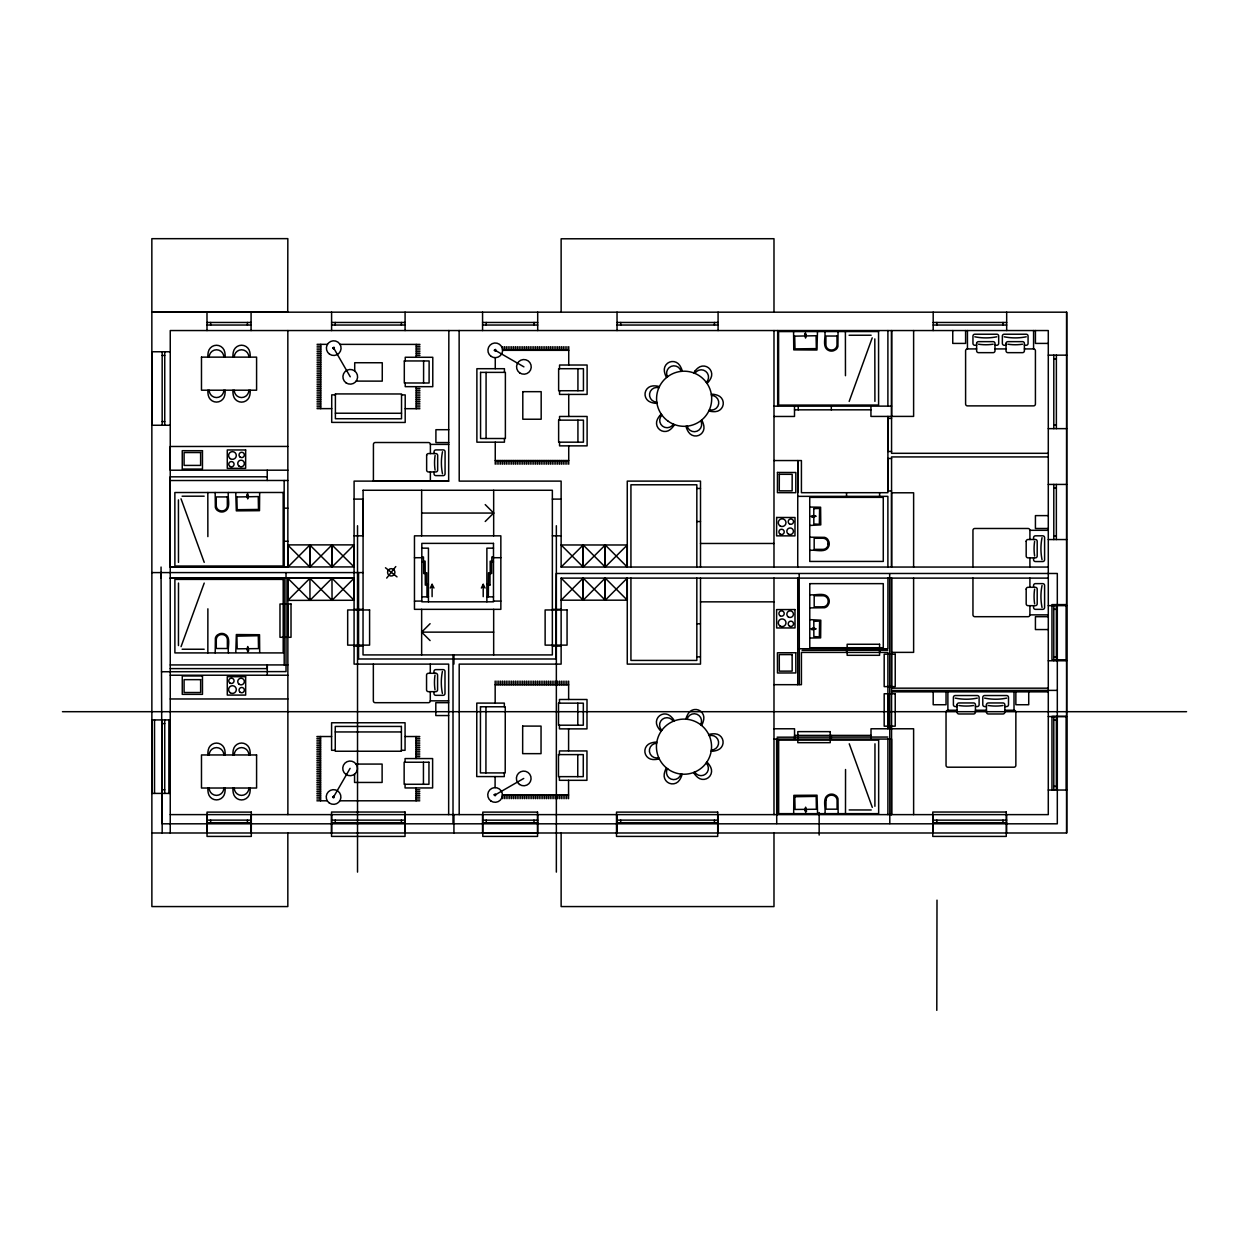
<?xml version="1.0" encoding="UTF-8"?>
<svg xmlns="http://www.w3.org/2000/svg" width="1249" height="1249" viewBox="0 0 1249 1249"><rect width="100%" height="100%" fill="white"/><g stroke="black" fill="none" stroke-linecap="round" stroke-linejoin="round"><path stroke-width="1.5" d="M151.878 832.989L1066.646 832.989L1066.662 312.188L151.878 312.172L287.723 312.125L287.832 238.637L151.847 238.684L151.878 906.571L287.832 906.571L287.832 832.989M161.059 578.115L161.059 567.046M162.167 832.989L162.167 719.924M162.167 425.253L162.167 351.765M164.727 793.412L164.727 719.924M164.743 425.253L164.743 351.765M170.239 832.989L170.254 330.548L1048.286 330.548L1048.286 814.629L170.239 814.613M178.451 645.546L178.498 583.064M206.991 832.989L206.991 814.613M206.991 330.548L206.991 312.172M207.849 652.915L207.88 608.809M210.659 822.701L210.659 820.125M210.659 325.037L210.659 322.461M215.203 652.915L215.374 638.145A5.745 5.745 0 0 1 217.545 634.867L219.574 633.805A7.213 7.213 0 0 1 224.086 633.805C231.814 636.631 227.271 647.138 228.442 652.93M235.796 652.384L236.342 634.554L259.527 634.726L259.683 652.4M247.411 822.701L247.411 820.125M247.411 325.037L247.411 322.461M251.08 832.989L251.08 814.613M251.08 330.548L251.08 312.172M286.021 572.588L286.021 671.603L161.496 671.743M267.255 476.806L170.223 476.837L170.254 567.046L287.863 566.999L287.848 544.892L354.076 544.876L354.091 664.109L448.656 664.109L448.656 814.613M287.863 566.999L287.832 330.548M317.027 408.626L320.696 408.642L320.759 344.349M331.578 832.989L331.578 814.613M331.594 330.548L331.594 312.172M335.263 822.701L335.263 820.125M335.263 325.037L335.263 322.461M170.254 567.046L354.091 566.921L354.091 481.115L448.656 481.115L448.844 330.517M354.716 370.969L354.716 362.725L382.272 362.756L382.256 381.132L356.215 381.101M401.397 822.701L401.397 820.125M401.397 325.037L401.397 322.461M405.066 832.989L405.066 814.613M405.222 382.975L405.222 386.659L432.779 386.675L432.794 357.292L405.238 357.261L405.238 360.945M405.082 330.548L405.082 312.172M414.465 601.081L414.465 609.34L500.849 609.34L500.849 535.837L414.465 535.837L414.465 601.081L421.819 601.081M419.898 408.72L416.229 408.72L416.245 386.659M416.276 357.276L416.276 344.412M421.647 654.913L421.647 609.34M423.583 382.99L423.614 360.961M430.359 481.13L430.374 471.95M430.39 453.574L430.39 444.394A1.842 1.842 0 0 0 428.548 442.552L375.278 442.505A1.842 1.842 0 0 0 373.435 444.347L373.404 481.084L448.734 481.146M434.043 471.95L434.043 473.793A1.842 1.842 0 0 0 435.87 475.619L443.223 475.635A1.842 1.842 0 0 0 445.066 473.793L445.081 451.748A1.842 1.842 0 0 0 443.239 449.905L435.901 449.905A1.842 1.842 0 0 0 434.059 451.748L434.059 453.574M453.012 823.544L453.012 654.663M453.933 664.109L453.933 654.913M459.195 814.613L459.195 664.109L561.129 664.109L561.129 578.115L1048.286 578.115M482.551 814.645L482.551 833.021L537.663 833.021L537.663 814.645M482.567 330.548L482.567 312.172M485.923 772.912L485.97 706.778M486.08 438.508L486.08 372.374M486.22 822.732L486.22 820.156M486.251 325.037L486.251 322.461M493.667 654.913L493.667 609.34M495.088 787.604L495.104 776.581M495.166 703.109L495.166 681.064M495.244 464.222L495.26 442.177M495.26 368.705L495.26 357.682M496.993 684.733L496.993 681.064M497.086 464.222L497.086 460.553M498.835 684.733L498.835 681.064M498.913 464.222L498.913 460.553M500.662 684.733L500.677 681.064M500.755 464.222L500.755 460.553M502.504 684.733L502.504 681.064M502.426 798.642L502.441 794.973L568.56 795.02M502.598 464.222L502.598 460.553M502.613 346.66L502.613 350.329L568.732 350.329M504.268 798.642L504.268 794.973M504.284 772.928L504.284 776.597L476.728 776.566L476.79 703.093L504.331 703.109L504.331 706.793M504.346 684.749L504.346 681.064M504.424 464.222L504.424 460.553M504.44 438.508L504.44 442.177L476.884 442.177L476.884 368.705L504.44 368.705L504.44 372.374M504.455 350.329L504.455 346.66M506.11 798.642L506.11 794.973M506.173 684.749L506.188 681.064M506.267 464.222L506.267 460.553M506.282 350.329L506.282 346.66M507.937 798.642L507.953 794.973M508.015 684.749L508.015 681.064M508.109 464.222L508.109 460.553M508.124 350.329L508.124 346.66M509.779 798.642L509.779 794.973M509.857 684.749L509.857 681.064M509.935 464.222L509.935 460.553M509.967 350.329L509.967 346.66M511.622 798.642L511.622 794.973M511.684 684.749L511.7 681.08M511.778 464.222L511.778 460.553M511.793 350.329L511.793 346.66M513.448 798.642L513.464 794.973M513.526 684.749L513.526 681.08M513.62 464.222L513.62 460.553M513.636 350.329L513.636 346.66M515.291 798.657L515.291 794.973M515.369 684.749L515.369 681.08M515.447 464.222L515.447 460.553M515.478 350.329L515.478 346.66M517.133 798.657L517.133 794.973M517.195 684.749L517.211 681.08M517.289 464.222L517.289 460.553M517.305 350.329L517.305 346.66M518.959 798.657L518.975 794.973M519.038 684.749L519.038 681.08M519.131 464.222L519.131 460.553M519.147 350.329L519.147 346.66M520.802 798.657L520.802 794.973M520.88 684.749L520.88 681.08M520.958 464.222L520.958 460.553M520.989 350.329L520.989 346.66M522.644 798.657L522.644 794.989M522.707 684.749L522.722 681.08M522.8 464.222L522.8 460.553M522.816 350.329L522.816 346.66M524.471 798.657L524.486 794.989M524.549 684.764L524.549 681.08M524.642 464.222L524.642 460.553M524.658 350.329L524.658 346.66M526.313 798.657L526.313 794.989M526.391 684.764L526.391 681.08M526.485 464.222L526.485 460.553M526.5 350.329L526.5 346.66M528.155 798.657L528.155 794.989M528.218 684.764L528.233 681.08M528.311 464.222L528.311 460.553M528.327 350.329L528.327 346.66M529.998 798.657L529.998 794.989M530.06 684.764L530.06 681.095M530.154 464.222L530.154 460.553M530.169 350.329L530.169 346.66M531.902 684.764L531.902 681.095M531.824 798.657L531.824 794.989M531.996 464.222L531.996 460.553M532.012 350.329L532.012 346.66M533.994 822.732L533.994 820.156M533.666 798.657L533.666 794.989M533.729 684.764L533.745 681.095M533.823 464.222L533.823 460.553M533.838 350.329L533.838 346.66M534.01 325.037L534.01 322.461M535.509 798.673L535.509 794.989M535.571 684.764L535.571 681.095M535.665 464.222L535.665 460.553M535.68 350.329L535.68 346.66M537.335 798.673L537.335 794.989M537.413 684.764L537.413 681.095M537.507 464.222L537.507 460.553M537.523 350.329L537.523 346.66M537.694 330.548L537.694 312.172M539.178 798.673L539.178 794.989M539.256 684.764L539.256 681.095M539.334 464.222L539.334 460.553M539.349 350.329L539.349 346.66M541.02 798.673L541.02 794.989M541.082 684.764L541.082 681.095M541.176 464.222L541.176 460.553M541.192 350.329L541.192 346.66M542.847 798.673L542.847 795.004M542.925 684.78L542.925 681.095M543.018 464.222L543.018 460.553M543.034 350.329L543.034 346.66M544.689 798.673L544.689 795.004M544.767 684.78L544.767 681.095M544.845 464.222L544.845 460.553M544.861 350.329L544.861 346.66M546.531 798.673L546.531 795.004M546.594 684.78L546.594 681.095M546.687 464.222L546.687 460.553M546.703 350.329L546.703 346.66M548.358 798.673L548.358 795.004M548.436 684.78L548.436 681.095M548.53 464.222L548.53 460.553M548.545 350.329L548.545 346.66M550.2 798.673L550.2 795.004M550.278 684.78L550.278 681.111M550.356 464.222L550.356 460.553M550.372 350.329L550.372 346.66M552.042 798.673L552.042 795.004M552.105 684.78L552.105 681.111M552.199 464.222L552.199 460.553M552.214 350.329L552.214 346.66M553.869 798.673L553.869 795.004M553.947 684.78L553.947 681.111M554.041 464.222L554.041 460.553M554.056 350.329L554.056 346.66M555.711 798.689L555.711 795.004M555.789 684.78L555.789 681.111M555.867 464.222L555.867 460.553M555.899 350.329L555.899 346.66M557.554 798.689L557.554 795.004M557.616 684.78L557.616 681.111M557.71 464.222L557.71 460.553M557.725 350.329L557.725 346.66M559.38 798.689L559.38 795.004M559.396 776.644L559.396 780.313L586.936 780.328L586.968 750.946L559.411 750.93L559.411 754.599M559.443 725.201L559.427 728.87L586.983 728.885L587.014 699.502L559.458 699.487L559.458 703.156M559.458 684.78L559.458 681.111M559.552 464.222L559.552 460.553M559.552 442.177L559.552 445.862L587.108 445.862L587.108 416.463L559.552 416.463L559.552 420.148M559.552 390.734L559.552 394.419L587.108 394.419L587.108 365.02L559.552 365.02L559.552 368.705M559.568 350.329L559.568 346.66M561.129 832.989L561.129 906.571L773.99 906.587L773.99 832.989M561.223 798.689L561.223 795.004M561.301 684.78L561.301 681.111M1048.286 567.062L561.129 567.046L561.129 481.115L459.21 481.115L459.132 330.517M561.129 312.172L561.129 238.793L773.99 238.715L773.99 312.172M561.379 464.222L561.379 460.553M561.41 350.329L561.41 346.66M563.127 684.795L563.127 681.111M563.065 798.689L563.065 795.02M563.221 464.222L563.221 460.553M563.237 350.329L563.237 346.66M564.891 798.689L564.907 795.02M564.97 684.795L564.97 681.111M565.063 464.222L565.063 460.553M565.079 350.329L565.079 346.66M566.734 798.689L566.734 795.02M566.812 684.795L566.812 681.111M566.89 464.222L566.89 460.553M566.921 350.329L566.921 346.66M568.576 798.689L568.56 780.313M568.592 750.93L568.607 728.885M568.638 699.487L568.654 681.111M568.732 464.222L568.732 445.862M568.732 416.463L568.732 394.419M568.732 365.02L568.748 346.66M577.756 776.659L577.772 754.615M577.803 725.216L577.819 703.171M577.928 442.177L577.928 420.148M577.928 390.734L577.928 368.705M617.037 832.989L617.037 814.613M617.037 330.548L617.037 312.172M620.706 822.701L620.706 820.125M620.722 325.037L620.722 322.461M627.263 578.115L627.295 600.176L561.129 600.191L583.174 578.115L605.25 600.176L627.263 578.115L627.263 664.109L700.502 664.109L700.502 578.115M561.129 567.046L583.205 544.986L583.174 567.046L583.174 544.97L605.219 567.046L605.25 544.986L583.174 567.046L561.129 544.97L627.295 544.986L605.219 567.046L605.219 544.97L627.263 567.046L627.263 481.115L700.502 481.115L700.502 567.046M630.932 578.115L630.932 660.424L696.833 660.424L696.833 578.115M630.932 567.046L630.932 484.784L696.833 484.784L696.833 567.046M714.412 822.701L714.412 820.125M714.412 325.037L714.412 322.461M718.081 832.989L718.081 814.613M718.081 330.548L718.081 312.172M773.99 814.613L773.99 578.115M773.99 567.046L773.99 330.548M777.659 814.613L777.659 739.065M777.674 406.175L777.674 330.548M793.677 813.005L793.849 795.348L817.033 795.207L817.564 813.037M794.551 739.065L794.551 728.776L773.99 728.776M887.898 728.776L887.898 652.415L801.421 652.415L801.421 684.686L797.736 684.686L797.736 578.115M797.736 567.046L797.752 460.553L797.752 492.699M798.236 739.065L798.236 735.396M824.918 813.599C826.089 807.806 821.561 797.284 829.289 794.489A7.213 7.213 0 0 1 833.817 794.489L835.831 795.551A5.745 5.745 0 0 1 838.001 798.829L838.141 813.614M831.303 739.065L831.303 735.396M845.495 813.614L845.542 769.509M846.541 652.415L846.541 648.746M871.006 739.065L871.006 728.776L913.612 728.776L913.628 814.629M874.909 806.292L874.971 743.811M879.608 652.415L879.608 648.746M887.898 814.613L887.898 739.065M887.898 416.417L887.898 492.699L801.421 492.699L801.421 460.553L773.99 460.553M887.898 406.128L887.898 330.548M870.943 406.144L870.943 416.432L891.567 416.417L891.583 330.548L891.567 453.309L1048.286 453.309M891.567 814.613L891.567 739.065L773.99 739.065M891.583 814.629L891.567 578.115L887.945 578.115L887.898 648.746L797.736 648.746M913.612 567.062L913.628 492.793L891.583 492.793L891.567 567.062L891.567 456.931L1048.286 456.931M913.628 330.548L913.612 416.401L891.567 416.401M933.175 832.989L933.175 814.629M933.19 691.868L933.19 704.733L946.039 704.733L946.039 691.868M933.19 330.548L933.19 312.172M936.859 822.701L936.859 820.14M936.859 325.037L936.859 322.461M1004.836 710.244L1014.016 710.244A1.842 1.842 0 0 1 1015.859 712.071L1015.859 765.356A1.842 1.842 0 0 1 1014.016 767.198L947.882 767.198A1.842 1.842 0 0 1 946.039 765.356L946.039 712.071A1.842 1.842 0 0 1 947.882 710.244L947.882 691.868M952.753 330.548L952.753 343.413L965.602 343.413L965.602 330.548M1024.399 348.924L1033.579 348.924A1.842 1.842 0 0 1 1035.421 350.766L1035.421 404.036A1.842 1.842 0 0 1 1033.579 405.878L967.444 405.878A1.842 1.842 0 0 1 965.602 404.036L965.602 350.766A1.842 1.842 0 0 1 967.444 348.924L967.444 330.548M972.955 578.115L972.955 614.867A1.842 1.842 0 0 0 974.798 616.694L1028.068 616.694A1.842 1.842 0 0 0 1029.91 614.867L1048.286 614.867M972.955 567.062L972.955 530.31A1.842 1.842 0 0 1 974.798 528.483L1028.068 528.483A1.842 1.842 0 0 1 1029.91 530.31L1029.91 539.506M1002.994 822.701L1002.994 820.14M1002.994 325.037L1002.994 322.461M1006.663 832.989L1006.663 814.629M1006.678 330.548L1006.678 312.188M1014.016 710.244L1014.016 691.868M1015.859 691.868L1015.859 704.733L1028.723 704.733L1028.723 691.868M1029.91 614.867L1029.91 605.671M1029.91 587.295L1029.91 578.115M1029.91 567.062L1029.91 557.866M1033.579 605.671L1033.579 607.514A1.842 1.842 0 0 0 1035.421 609.356L1042.774 609.356A1.842 1.842 0 0 0 1044.601 607.514L1044.601 585.469A1.842 1.842 0 0 0 1042.774 583.626L1035.421 583.626A1.842 1.842 0 0 0 1033.579 585.469L1033.579 587.295M1033.579 557.866L1033.579 559.708A1.842 1.842 0 0 0 1035.421 561.55L1042.774 561.55A1.842 1.842 0 0 0 1044.601 559.708L1044.601 537.663A1.842 1.842 0 0 0 1042.774 535.821L1035.421 535.821A1.842 1.842 0 0 0 1033.579 537.663L1033.579 539.506M1033.579 348.924L1033.579 330.548M1035.421 330.548L1035.421 343.413L1048.286 343.413M1053.797 790.039L1053.797 716.551M1053.797 660.768L1053.797 605.64M1053.797 539.552L1053.797 484.425M1053.797 428.641L1053.797 355.153M1056.357 790.039L1056.357 716.551M1056.357 660.768L1056.357 605.64M1056.357 539.552L1056.357 484.425M1056.373 428.641L1056.373 355.153M627.263 567.046L627.295 544.986M936.797 1010.363L937 900.139M225.117 754.896L225.163 754.084A21.92 21.92 0 0 0 224.726 749.775A8.384 8.384 0 0 0 208.302 749.775A21.92 21.92 0 0 0 207.865 754.084L207.912 754.958M250.175 754.896L250.206 754.084A21.92 21.92 0 0 0 249.784 749.775A8.384 8.384 0 0 0 233.344 749.775A21.92 21.92 0 0 0 232.923 754.084L232.954 754.958M207.912 788.025L207.865 788.744A21.92 21.92 0 0 0 208.302 793.209A8.384 8.384 0 0 0 224.726 793.209A21.92 21.92 0 0 0 225.163 788.884L225.132 788.135M232.954 788.025L232.923 788.79A21.92 21.92 0 0 0 233.344 793.209A8.384 8.384 0 0 0 249.784 793.209A21.92 21.92 0 0 0 250.206 788.884L250.175 788.135M225.117 357.089L225.163 356.262A21.92 21.92 0 0 0 224.726 351.953A8.384 8.384 0 0 0 208.302 351.953A21.92 21.92 0 0 0 207.865 356.277L207.912 357.136M250.175 357.089L250.206 356.262A21.92 21.92 0 0 0 249.784 351.953A8.384 8.384 0 0 0 233.344 351.953A21.92 21.92 0 0 0 232.923 356.277L232.954 357.136M207.912 390.203L207.865 391.031A21.92 21.92 0 0 0 208.302 395.387A8.384 8.384 0 0 0 224.726 395.402A21.92 21.92 0 0 0 225.163 391.078L225.117 390.203M232.954 390.203L232.923 391.031A21.92 21.92 0 0 0 233.344 395.402A8.384 8.384 0 0 0 249.784 395.402A21.92 21.92 0 0 0 250.206 391.078L250.159 390.203M248.348 496.571L247.708 498.882L246.787 494.682L247.708 493.761L248.473 496.228L247.052 496.571M806.183 335.747L805.543 338.057L804.606 333.858L805.527 332.937L806.308 335.388L804.887 335.747M247.083 648.84L247.739 646.529L248.66 650.729L247.739 651.65L246.959 649.199L248.379 648.84M804.965 809.477L805.621 807.166L806.542 811.366L805.621 812.287L804.84 809.82L806.276 809.477M849.179 401.413L872.224 337.823M181.058 646.639L204.212 583.08M430.281 588.029L432.107 584.345L433.949 588.029M481.365 588.029L483.207 584.345L485.034 588.029M333.561 797.003L350.095 768.369M386.69 578.084L395.792 566.562M287.848 567.14L309.861 545.032L332.015 567.015L354.029 544.907M287.879 600.394L309.924 578.303L332.047 600.316L354.06 578.24L170.254 578.115L354.06 578.24L354.091 600.269L287.879 600.394L287.863 578.318L309.971 600.347L332.015 578.271L354.091 600.269M485.221 521.489L493.667 513.058L485.221 504.596M430.093 640.581L421.647 632.135L430.093 623.688M813.848 516.899L813.489 515.478L811.038 516.243L811.959 517.164L816.159 516.243L813.88 515.618M813.864 629.496L813.521 628.075L811.054 628.856L811.975 629.761L816.175 628.856L813.864 628.2M495.088 794.957L523.737 778.455M849.086 335.263L871.146 335.232M320.696 408.642L331.719 408.626M802.108 650.354L887.789 650.214M777.081 737.191L887.789 737.051M206.991 322.461L251.08 322.461M331.594 322.461L405.082 322.461M482.567 322.461L537.694 322.461M617.037 322.461L718.081 322.461M933.19 322.461L1006.678 322.461M206.991 325.037L251.08 325.037M331.594 325.037L405.082 325.037M482.567 325.037L537.694 325.037M617.037 325.037L718.081 325.037M933.19 325.037L1006.678 325.037M976.624 345.255L974.798 345.255A1.842 1.842 0 0 1 972.955 343.413L972.955 336.059A1.842 1.842 0 0 1 974.798 334.232L996.843 334.232A1.842 1.842 0 0 1 998.685 336.059L998.685 343.413A1.842 1.842 0 0 1 996.843 345.255L995 345.255M1006.023 345.255L1004.196 345.255A1.842 1.842 0 0 1 1002.354 343.413L1002.354 336.059A1.842 1.842 0 0 1 1004.196 334.232L1026.241 334.232A1.842 1.842 0 0 1 1028.068 336.059L1028.068 343.413A1.842 1.842 0 0 1 1026.241 345.255L1024.399 345.255M967.444 348.924L976.624 348.924M995 348.924L1006.023 348.924M170.254 351.765L151.878 351.765L151.878 425.253L170.254 425.253M1048.286 355.153L1066.662 355.153M162.167 355.45L164.743 355.45M1053.797 358.838L1056.373 358.838M773.99 406.175L891.521 406.128M794.505 409.844L870.943 409.813M773.99 416.463L794.505 416.463L794.505 406.159M891.567 418.399L887.898 418.399L887.898 451.467L891.567 451.467M162.167 421.584L164.743 421.584M1053.797 424.972L1056.373 424.972M1048.286 428.641L1066.646 428.641M287.816 446.439L170.254 446.486L170.254 470.217L287.832 470.186M891.567 458.492L887.883 458.492L887.898 490.982L891.567 490.982M495.26 460.553L568.732 460.553M170.223 480.522L287.832 480.475M1048.286 484.425L1066.646 484.425M1053.797 488.109L1056.357 488.109M696.833 488.468L700.502 488.468M182.104 496.212L204.149 496.196M797.752 496.353L887.883 496.353L887.898 567.046M354.091 499.1L363.1 499.1L363.1 535.837L354.091 535.837M552.355 499.1L561.129 499.1M810.304 507.063L820.609 507.219L820.78 524.877L810.304 525.439M284.163 508.171L287.848 508.171M421.647 513.058L493.667 513.058M1048.286 515.618L1035.421 515.618L1035.421 528.483L1048.286 528.483M696.833 521.536L700.502 521.536M1029.91 530.31L1048.286 530.31M552.355 535.837L561.129 535.837M1053.797 535.868L1056.357 535.868M809.758 537.195L824.543 537.351A5.745 5.745 0 0 1 827.822 539.506L828.868 541.535A7.213 7.213 0 0 1 828.883 546.063C826.073 553.791 815.55 549.248 809.758 550.434M1048.286 539.552L1066.646 539.552M284.179 541.254L287.848 541.239M700.502 543.471L773.99 543.471M421.819 548.155L428.438 548.155L428.438 601.815M493.496 548.155L486.876 548.155L486.876 601.815M421.819 556.976L423.473 556.976L423.473 561.925L421.819 561.925M493.496 556.976L491.841 556.976L491.841 561.925L493.496 561.925M414.465 557.71L421.819 557.71M493.496 557.71L500.849 557.71M151.878 572.588L363.069 572.588M425.316 572.776L426.783 572.776L426.783 585.094L425.316 585.094L425.128 561.191L423.661 561.191L423.661 573.51L425.128 573.51M428.438 584.345L426.971 584.345L426.971 596.663L428.438 596.663M486.876 584.345L488.343 584.345M488.531 584.829L489.998 584.829M488.531 585.094L489.998 585.094L489.998 572.776L488.531 572.776L488.343 596.663L486.876 596.663M809.774 594.665C815.55 595.851 826.073 591.308 828.883 599.02A7.213 7.213 0 0 1 828.883 603.548L827.837 605.578A5.745 5.745 0 0 1 824.543 607.748L809.774 607.904M421.819 596.85L428.438 596.85M486.876 596.85L493.496 596.85M493.496 601.081L500.849 601.081M700.502 601.846L773.99 601.846M1048.286 605.64L1066.646 605.64M823.216 606.827L814.192 606.827L814.192 595.742L823.216 595.742A5.215 5.215 0 0 1 828.149 600.722L828.165 601.846A5.215 5.215 0 0 1 823.216 606.842M354.091 609.34L362.991 609.34M552.355 609.34L561.129 609.34M1053.797 609.325L1056.357 609.325M1048.286 616.694L1035.421 616.694L1035.421 629.558L1048.286 629.558M810.32 619.66L820.796 620.207L820.64 637.88L810.32 638.036M696.708 623.782L700.392 623.782M421.647 632.135L493.667 632.135M354.091 646.092L362.991 646.092M552.355 646.092L561.129 646.092M182.135 649.23L204.18 649.246M887.898 654.211L891.567 654.211L891.567 686.7L887.898 686.716M696.708 656.849L700.392 656.849M1053.797 657.083L1056.357 657.083M1048.286 660.768L1066.646 660.768M170.254 664.936L287.863 664.921M170.254 668.605L267.286 668.605L267.286 664.921L267.286 675.225M170.254 675.225L287.863 675.225M773.99 684.671L797.736 684.686M891.567 688.168L1048.286 688.183M892.645 690.525L1056.638 690.385M891.567 691.852L1048.286 691.852M170.254 698.972L287.879 698.956M373.342 664.109L373.342 700.845A1.842 1.842 0 0 0 375.168 702.687L428.454 702.687A1.842 1.842 0 0 0 430.296 700.845L448.656 700.845M448.656 702.687L435.807 702.687L435.807 715.552L448.656 715.552M957.062 706.559L955.235 706.559A1.842 1.842 0 0 1 953.393 704.733L953.393 697.379A1.842 1.842 0 0 1 955.235 695.537L977.28 695.537A1.842 1.842 0 0 1 979.107 697.379L979.107 704.733A1.842 1.842 0 0 1 977.28 706.559L975.438 706.559M986.46 706.559L984.618 706.559A1.842 1.842 0 0 1 982.791 704.733L982.791 697.379A1.842 1.842 0 0 1 984.618 695.537L1006.678 695.537A1.842 1.842 0 0 1 1008.505 697.379L1008.505 704.733A1.842 1.842 0 0 1 1006.678 706.559L1004.836 706.559M947.882 710.244L957.062 710.244M975.438 710.244L986.46 710.244M62.45 711.696L1186.55 711.696M1048.286 716.551L1066.646 716.551M170.254 719.924L151.878 719.924L151.878 793.412L170.239 793.412M1053.797 720.22L1056.357 720.22M162.167 723.593L164.727 723.593M891.567 726.793L887.898 726.793L887.898 693.726M335.263 731.945L401.397 731.945M794.551 735.396L871.006 735.396M316.887 736.52L331.594 736.535M405.066 736.535L419.773 736.52M316.887 738.346L320.571 738.346M416.089 738.346L419.773 738.346M316.887 740.189L320.571 740.189M416.089 740.189L419.773 740.189M316.887 742.031L320.571 742.031M416.089 742.031L419.773 742.031M316.887 743.858L320.571 743.858M416.089 743.858L419.773 743.858M316.887 745.7L320.571 745.7M416.089 745.7L419.773 745.7M316.887 747.542L320.571 747.542M416.089 747.542L419.773 747.542M316.887 749.369L320.571 749.369M416.089 749.369L419.773 749.369M335.263 750.306L331.594 750.306L331.594 722.765L405.066 722.749L405.066 750.306L401.397 750.306M316.887 751.211L320.571 751.211M416.089 751.211L419.773 751.211M316.887 753.053L320.571 753.053M416.089 753.053L419.773 753.053M316.887 754.88L320.571 754.88M416.089 754.88L419.773 754.88M316.887 756.722L320.571 756.722M416.089 756.722L419.773 756.722M316.887 758.565L320.571 758.565M316.887 760.391L320.571 760.391M316.887 762.233L320.571 762.233M316.887 764.076L320.571 764.076M356.059 764.076L382.116 764.076L382.116 782.452L354.56 782.452L354.56 774.208M316.887 765.902L320.571 765.902M316.887 767.745L320.571 767.745M316.887 769.587L320.571 769.587M316.887 771.414L320.571 771.414M316.887 773.256L320.571 773.256M316.887 775.098L320.571 775.098M316.887 776.925L320.571 776.925M316.887 778.767L320.571 778.767M316.887 780.609L320.571 780.609M316.887 782.436L320.571 782.436M316.887 784.278L320.571 784.278M316.887 786.121L320.571 786.121M1053.797 786.355L1056.357 786.355M316.903 787.947L320.571 787.947M162.167 789.743L164.727 789.743M316.903 789.79L320.571 789.79M416.104 789.79L419.773 789.79M1048.286 790.039L1066.646 790.039M316.903 791.632L320.571 791.632M416.104 791.632L419.773 791.632M316.903 793.458L320.571 793.458M416.104 793.474L419.773 793.474M316.903 795.301L320.571 795.301M416.104 795.301L419.773 795.301M316.903 797.143L320.571 797.143M416.104 797.143L419.773 797.143M316.903 798.985L320.571 798.97M416.104 798.985L419.773 798.985M316.903 800.812L327.269 800.796M339.853 800.796L419.773 800.812M206.991 820.125L251.08 820.125M331.578 820.125L405.066 820.125M482.551 820.156L537.663 820.171M617.037 820.125L718.081 820.125M933.175 820.14L1006.663 820.14M206.991 822.701L251.08 822.701M331.578 822.701L405.066 822.701M482.551 822.732L537.663 822.732M617.037 822.701L718.081 822.701M933.175 822.701L1006.663 822.701M317.074 344.334L327.441 344.349M340.04 344.365L419.961 344.412M317.074 346.176L320.743 346.176M416.276 346.254L419.945 346.254M317.074 348.003L320.743 348.003M416.276 348.081L419.945 348.081M317.074 349.845L320.743 349.845M416.276 349.923L419.945 349.923M317.074 351.687L320.743 351.687M416.276 351.765L419.945 351.765M317.074 353.514L320.743 353.514M416.276 353.592L419.945 353.592M317.074 355.356L320.743 355.356M416.276 355.434L419.945 355.434M317.074 357.198L320.743 357.198M317.059 359.025L320.743 359.025M317.059 360.867L320.743 360.867M317.059 362.71L320.743 362.71M317.059 364.536L320.728 364.536M317.059 366.379L320.728 366.379M317.059 368.221L320.728 368.221M317.059 370.047L320.728 370.063M317.059 371.89L320.728 371.89M317.059 373.732L320.728 373.732M317.059 375.559L320.728 375.574M317.043 377.401L320.728 377.401M317.043 379.243L320.728 379.243M317.043 381.07L320.728 381.086M317.043 382.912L320.712 382.912M317.043 384.754L320.712 384.754M317.043 386.581L320.712 386.597M317.043 388.423L320.712 388.423M416.245 388.501L419.914 388.501M317.043 390.266L320.712 390.266M416.245 390.344L419.914 390.344M317.043 392.092L320.712 392.108M416.245 392.17L419.914 392.186M317.043 393.935L320.712 393.935M416.245 394.013L419.914 394.013M335.403 394.856L331.734 394.856L331.703 422.396L405.191 422.459L405.207 394.903L401.538 394.903M317.027 395.777L320.712 395.777M416.229 395.855L419.914 395.855M317.027 397.604L320.712 397.619M416.229 397.682L419.914 397.697M317.027 399.446L320.712 399.446M416.229 399.524L419.914 399.524M317.027 401.288L320.696 401.288M416.229 401.366L419.898 401.366M317.027 403.115L320.696 403.13M416.229 403.208L419.898 403.208M317.027 404.957L320.696 404.957M416.229 405.035L419.898 405.035M317.027 406.799L320.696 406.799M416.229 406.877L419.898 406.877M405.207 408.688L416.229 408.688M335.388 413.216L401.522 413.278M448.781 429.703L435.917 429.703L435.901 442.552L448.766 442.568M430.39 444.394L448.766 444.41M495.166 684.733L568.638 684.795M849.164 809.945L871.224 809.976M495.26 350.329L523.909 366.863M385.473 567.764L397.01 576.882M354.091 566.952L331.969 544.939L309.924 567.077L287.801 545.064M627.295 600.176L605.219 578.115L583.174 600.191L561.129 578.115M333.733 348.143L350.251 376.808M181.027 498.804L204.212 562.347M849.242 743.795L872.302 807.369M161.059 572.588L162.167 823.809L1057.31 823.809L1057.31 573.478L556.273 573.478L555.992 658.988L358.572 658.988L358.572 572.588M889.663 573.65L889.803 823.606M874.815 338.901L874.909 401.382M845.401 331.594L845.464 375.699M838.048 331.61L837.923 346.379A5.745 5.745 0 0 1 835.753 349.673L833.739 350.719A7.213 7.213 0 0 1 829.211 350.735C821.483 347.925 826.011 337.402 824.824 331.625M828.149 543.253L828.149 544.361M817.471 332.187L816.955 350.017L793.771 349.876L793.583 332.218M799.188 574.118L799.344 684.53M776.581 738.924L776.722 823.606M331.984 578.24L332.047 600.316M309.939 578.271L309.971 600.347M284.163 480.475L284.194 566.999M267.239 470.186L267.255 480.475M259.651 493.012L259.495 510.685L236.326 510.857L235.749 493.043M228.411 492.496C227.24 498.273 231.783 508.796 224.071 511.622A7.213 7.213 0 0 1 219.543 511.622L217.513 510.56A5.745 5.745 0 0 1 215.343 507.281L215.171 492.512M207.818 492.512L207.865 536.617M178.42 499.897L178.482 562.378M1066.646 312.172L1066.646 832.989M1066.318 789.899L1066.318 716.395L1051.97 716.395L1051.97 789.899M913.612 578.115L913.628 652.368L891.583 652.384L891.567 578.115M879.608 492.715L879.608 496.384M846.541 492.715L846.541 496.384M831.303 406.159L831.303 409.828M819.157 812.553L819.157 835.05M798.236 406.159L798.236 409.828M556.351 525.735L556.351 872.114M493.667 490.264L493.667 535.837M483.207 584.345L483.207 596.663M453.933 814.613L453.933 832.989M433.965 673.289L433.965 671.447A1.842 1.842 0 0 1 435.807 669.62L443.145 669.62A1.842 1.842 0 0 1 444.987 671.447L444.987 693.507A1.842 1.842 0 0 1 443.145 695.334L435.807 695.334A1.842 1.842 0 0 1 433.965 693.507L433.965 691.665M432.107 584.345L432.107 596.663M430.281 664.109L430.281 673.289M430.281 691.665L430.296 700.845M423.442 762.233L423.442 784.278M421.647 490.264L421.647 535.837M416.089 736.535L416.089 758.565M416.104 787.947L416.104 800.812M405.066 762.233L405.066 758.565L432.622 758.565L432.622 787.947L405.066 787.947L405.066 784.278M357.526 525.735L357.526 872.114M320.571 736.52L320.571 800.796M287.863 578.318L287.879 814.598M284.194 578.318L284.194 664.921M168.88 719.924L168.88 793.412M154.533 719.924L154.533 793.412M828.134 543.253A5.215 5.215 0 0 0 823.216 538.257L814.176 538.272L814.176 549.357L823.216 549.357A5.215 5.215 0 0 0 828.134 544.361M1006.678 698.113A55.674 55.674 0 0 1 984.618 698.113M1002.994 705.513A49.273 49.273 0 0 1 988.302 705.513M977.28 698.113A55.674 55.674 0 0 1 955.235 698.113M973.596 705.513A49.273 49.273 0 0 1 958.904 705.513M1042.041 607.514A55.674 55.674 0 0 1 1042.041 585.469M1034.625 603.845A49.273 49.273 0 0 1 1034.625 589.138M1026.241 336.793A55.674 55.674 0 0 1 1004.196 336.793M1022.556 344.209A49.273 49.273 0 0 1 1007.865 344.209M996.843 336.793A55.674 55.674 0 0 1 974.798 336.793M993.158 344.209A49.273 49.273 0 0 1 978.467 344.209M1042.041 559.708A55.674 55.674 0 0 1 1042.041 537.663M1034.625 556.039A49.273 49.273 0 0 1 1034.625 541.332M694.959 371.094A21.92 21.92 0 0 1 697.988 367.971A8.384 8.384 0 0 1 710.868 378.15A21.92 21.92 0 0 1 708.526 381.819A8.649 8.649 0 0 1 706.981 383.349M693.835 372.967A8.649 8.649 0 0 1 694.975 371.094M694.897 373.389A7.353 7.353 0 0 1 705.763 371.375A7.353 7.353 0 0 1 706.325 382.413M666.654 377.463A8.649 8.649 0 0 1 665.592 375.543A21.92 21.92 0 0 1 664.39 371.375A8.384 8.384 0 0 1 679.659 365.301A21.92 21.92 0 0 1 681.657 369.158A8.649 8.649 0 0 1 682.204 371.265M667.544 376.761A7.353 7.353 0 0 1 671.228 366.332A7.353 7.353 0 0 1 681.08 371.375M656.787 402.131A7.353 7.353 0 0 1 649.589 393.716A7.353 7.353 0 0 1 658.879 387.721M708.901 410.827A8.649 8.649 0 0 0 711.024 411.421A21.92 21.92 0 0 0 715.349 411.624A8.384 8.384 0 0 0 717.722 395.355A21.92 21.92 0 0 0 713.507 394.309A8.649 8.649 0 0 0 711.321 394.278M711.477 395.387A7.353 7.353 0 0 1 718.675 403.802A7.353 7.353 0 0 1 709.385 409.813M700.72 420.757A7.353 7.353 0 0 1 697.036 431.202A7.353 7.353 0 0 1 687.184 426.143M656.943 403.255A8.649 8.649 0 0 1 654.741 403.208A21.92 21.92 0 0 1 650.542 402.162A8.384 8.384 0 0 1 652.915 385.91A21.92 21.92 0 0 1 657.255 386.097A8.649 8.649 0 0 1 659.363 386.69M686.06 426.252A8.649 8.649 0 0 0 686.607 428.376A21.92 21.92 0 0 0 688.605 432.216A8.384 8.384 0 0 0 703.874 426.143A21.92 21.92 0 0 0 702.672 421.975A8.649 8.649 0 0 0 701.61 420.07M693.679 772.475A8.649 8.649 0 0 0 694.803 774.364A21.92 21.92 0 0 0 697.816 777.471A8.384 8.384 0 0 0 710.712 767.308A21.92 21.92 0 0 0 708.386 763.639A8.649 8.649 0 0 0 706.825 762.109M706.169 763.045A7.353 7.353 0 0 1 705.607 774.083A7.353 7.353 0 0 1 694.725 772.054M682.048 774.161A8.649 8.649 0 0 1 681.486 776.285A21.92 21.92 0 0 1 679.487 780.141A8.384 8.384 0 0 1 664.234 774.052A21.92 21.92 0 0 1 665.436 769.884A8.649 8.649 0 0 1 666.498 767.963M680.908 774.068A7.353 7.353 0 0 1 671.056 779.095A7.353 7.353 0 0 1 667.388 768.666M659.207 758.736A8.649 8.649 0 0 1 657.099 759.314A21.92 21.92 0 0 1 652.774 759.517A8.384 8.384 0 0 1 650.401 743.249A21.92 21.92 0 0 1 654.617 742.203A8.649 8.649 0 0 1 656.802 742.171M658.738 757.706A7.353 7.353 0 0 1 649.449 751.695A7.353 7.353 0 0 1 656.646 743.28M661.158 731.243A8.649 8.649 0 0 1 659.597 729.697A21.92 21.92 0 0 1 657.271 726.044A8.384 8.384 0 0 1 670.167 715.88A21.92 21.92 0 0 1 673.18 719.002A8.649 8.649 0 0 1 674.304 720.876M661.814 730.322A7.353 7.353 0 0 1 662.376 719.268A7.353 7.353 0 0 1 673.258 721.298M711.181 751.195A8.649 8.649 0 0 0 713.366 751.149A21.92 21.92 0 0 0 717.582 750.103A8.384 8.384 0 0 0 715.224 733.85A21.92 21.92 0 0 0 710.884 734.037A8.649 8.649 0 0 0 708.776 734.631M709.245 735.661A7.353 7.353 0 0 1 718.534 741.672A7.353 7.353 0 0 1 711.337 750.071M701.501 725.388A8.649 8.649 0 0 0 702.562 723.468A21.92 21.92 0 0 0 703.749 719.299A8.384 8.384 0 0 0 688.496 713.226A21.92 21.92 0 0 0 686.497 717.082A8.649 8.649 0 0 0 685.951 719.19M687.075 719.299A7.353 7.353 0 0 1 696.926 714.256A7.353 7.353 0 0 1 700.611 724.685M223.868 788.025A7.353 7.353 0 0 1 216.514 795.379A7.353 7.353 0 0 1 209.161 788.025M248.91 788.025A7.353 7.353 0 0 1 241.557 795.379A7.353 7.353 0 0 1 234.219 788.025M209.161 754.958A7.353 7.353 0 0 1 216.514 747.605A7.353 7.353 0 0 1 223.868 754.958M234.219 754.958A7.353 7.353 0 0 1 241.557 747.605A7.353 7.353 0 0 1 248.91 754.958M209.161 357.136A7.353 7.353 0 0 1 216.514 349.782A7.353 7.353 0 0 1 223.868 357.136M223.868 390.203A7.353 7.353 0 0 1 216.514 397.557A7.353 7.353 0 0 1 209.161 390.203M248.91 390.203A7.353 7.353 0 0 1 241.557 397.557A7.353 7.353 0 0 1 234.219 390.203M674.429 424.551A8.649 8.649 0 0 1 673.289 426.44A21.92 21.92 0 0 1 670.276 429.547A8.384 8.384 0 0 1 657.396 419.367A21.92 21.92 0 0 1 659.737 415.714M659.722 415.714A8.649 8.649 0 0 1 661.283 414.184M673.367 424.129A7.353 7.353 0 0 1 662.501 426.159A7.353 7.353 0 0 1 661.939 415.105M435.089 470.108A49.273 49.273 0 0 1 435.105 455.417M442.489 473.793A55.674 55.674 0 0 1 442.505 451.748M435.011 689.823A49.273 49.273 0 0 1 435.011 675.131M442.411 693.507A55.674 55.674 0 0 1 442.411 671.447M234.219 357.136A7.353 7.353 0 0 1 241.557 349.782A7.353 7.353 0 0 1 248.91 357.136M201.479 357.136L201.479 390.203L256.591 390.203L256.591 357.136L201.479 357.136M216.28 639.472L216.28 648.496L227.365 648.512L227.365 639.472A5.215 5.215 0 0 0 222.384 634.554L221.276 634.539A5.215 5.215 0 0 0 216.28 639.472M236.904 636.209L237.185 648.824L258.512 648.606L258.293 635.725L236.904 636.163M247.24 649.277L248.239 649.823L247.24 649.23M284.179 604.188L284.163 637.255L287.848 637.255L287.848 604.188L284.179 604.188M309.924 544.876L309.924 566.952L309.908 544.907M332.015 544.861L332.015 566.937L332 544.892M335.403 393.919L335.388 418.727L401.522 418.79L401.538 393.981L335.403 393.919M363.1 490.264L363.022 654.913L552.355 654.913L552.355 490.264L363.1 490.264M404.317 360.945L404.301 382.975L429.094 383.006L429.125 360.961L404.317 360.945M426.643 455.401L426.643 470.108A1.842 1.842 0 0 0 428.469 471.95L435.823 471.95A1.842 1.842 0 0 0 437.665 470.108L437.681 455.417A1.842 1.842 0 0 0 435.839 453.574L428.485 453.574A1.842 1.842 0 0 0 426.643 455.401M480.459 706.762L480.412 772.897L505.205 772.928L505.267 706.793L480.459 706.762M480.568 372.374L480.568 438.508L505.377 438.508L505.377 372.374L480.568 372.374M522.675 726.091L522.66 753.647L541.036 753.662L541.051 726.106L522.675 726.091M522.8 391.671L522.8 419.227L541.176 419.227L541.176 391.671L522.8 391.671M558.49 754.599L558.475 776.644L583.267 776.659L583.283 754.615L558.49 754.599M558.522 703.156L558.506 725.201L583.314 725.216L583.33 703.171L558.522 703.156M558.631 420.148L558.631 442.177L583.439 442.177L583.439 420.148L558.631 420.148M558.631 368.705L558.631 390.734L583.439 390.734L583.439 368.705L558.631 368.705M583.174 578.115L583.174 600.191L583.174 578.115M605.219 578.115L605.219 600.191L605.219 578.115M778.673 740.142L778.673 813.645L878.656 813.645L878.656 740.142L778.673 740.142M794.786 796.846L795.082 809.461L816.393 809.243L816.175 796.378L794.801 796.737M805.121 809.914L806.12 810.46L805.121 809.82M809.774 583.642L809.774 647.716L883.277 647.716L883.277 583.642L809.774 583.642M812.896 628.356L813.786 629.199L812.896 628.356M813.817 621.315L813.848 636.584L819.344 636.896L819.625 621.065L813.817 621.315M825.995 800.141L825.995 809.18L837.08 809.18L837.08 800.156A5.215 5.215 0 0 0 832.099 795.223L830.991 795.207A5.215 5.215 0 0 0 825.979 800.141M957.062 704.779L957.062 712.133A1.842 1.842 0 0 0 958.904 713.975L973.596 713.975A1.842 1.842 0 0 0 975.438 712.133L975.438 704.779A1.842 1.842 0 0 0 973.596 702.953L958.904 702.953A1.842 1.842 0 0 0 957.062 704.779M976.624 343.475L976.624 350.813A1.842 1.842 0 0 0 978.467 352.655L993.158 352.655A1.842 1.842 0 0 0 995 350.813L995 343.475A1.842 1.842 0 0 0 993.158 341.633L978.467 341.633A1.842 1.842 0 0 0 976.624 343.475M986.46 704.779L986.46 712.133A1.842 1.842 0 0 0 988.302 713.975L1002.994 713.975A1.842 1.842 0 0 0 1004.836 712.133L1004.836 704.779A1.842 1.842 0 0 0 1002.994 702.953L988.302 702.953A1.842 1.842 0 0 0 986.46 704.779M1006.023 343.475L1006.023 350.813A1.842 1.842 0 0 0 1007.865 352.655L1022.556 352.655A1.842 1.842 0 0 0 1024.399 350.813L1024.399 343.475A1.842 1.842 0 0 0 1022.556 341.633L1007.865 341.633A1.842 1.842 0 0 0 1006.023 343.475M1026.178 589.138L1026.178 603.845A1.842 1.842 0 0 0 1028.021 605.671L1035.359 605.671A1.842 1.842 0 0 0 1037.201 603.845L1037.201 589.138A1.842 1.842 0 0 0 1035.359 587.295L1028.021 587.295A1.842 1.842 0 0 0 1026.178 589.138M1026.178 541.332L1026.178 556.039A1.842 1.842 0 0 0 1028.021 557.866L1035.359 557.866A1.842 1.842 0 0 0 1037.201 556.039L1037.201 541.332A1.842 1.842 0 0 0 1035.359 539.506L1028.021 539.506A1.842 1.842 0 0 0 1026.178 541.332M776.644 517.476L776.597 535.852L794.973 535.883L795.02 517.508L776.644 517.476M777.471 472.45L777.424 492.668L795.8 492.699L795.847 472.497L777.471 472.45M779.314 474.292L779.267 490.826L792.131 490.857L792.178 474.323L779.314 474.292M332.827 348.065C334.451 351.328 335.247 345.052 332.827 348.065M332.64 796.924C334.154 800.187 335.2 794.052 332.64 796.924M494.354 350.251C495.978 353.498 496.743 347.253 494.354 350.251M494.167 794.879C496.118 797.986 496.29 791.928 494.182 794.786M236.857 497.024L237.169 509.701L258.496 509.436L258.246 496.571L236.873 496.977M248.208 496.134L247.208 495.603L248.208 496.134M794.692 336.215L795.004 348.877L816.331 348.612L816.081 335.747L794.707 336.153M806.027 335.31L805.027 334.779L806.027 335.31M813.786 508.655L813.833 523.987L819.328 524.283L819.609 508.452L813.802 508.608M813.911 516.243L812.865 516.743L812.865 515.743L813.911 516.243M836.986 336.028L825.901 336.043L825.917 345.067A5.215 5.215 0 0 0 830.913 349.985L832.021 350.001A5.215 5.215 0 0 0 837.017 345.052L836.986 336.028M794.973 609.559L776.597 609.59L776.644 627.966L795.02 627.935L794.973 609.559M795.8 652.743L777.424 652.774L777.471 672.992L795.847 672.946L795.8 652.743M792.131 654.585L779.267 654.617L779.314 671.15L792.163 671.119L792.131 654.585M878.562 331.547L778.595 331.578L778.627 405.098L878.593 405.051L878.562 331.547M245.647 449.968L227.271 449.968L227.271 468.344L245.647 468.344L245.647 449.968M202.463 450.702L182.245 450.702L182.245 469.078L202.463 469.078L202.463 450.702M200.621 452.544L184.087 452.544L184.087 465.409L200.621 465.409L200.621 452.544M283.164 492.481L174.86 492.528L174.891 566.047L283.195 566.016L283.164 492.481M227.334 496.915L216.249 496.93L216.264 505.954A5.215 5.215 0 0 0 221.245 510.872L222.369 510.888A5.215 5.215 0 0 0 227.349 505.954L227.334 496.915M883.262 497.352L809.742 497.383L809.774 561.457L883.277 561.426L883.262 497.352M493.496 543.377L421.819 543.377L421.819 601.815L493.496 601.815L493.496 543.377M491.653 561.191L490.186 561.191L490.186 573.51L491.653 573.51L491.653 561.191M283.195 579.395L174.891 579.395L174.891 652.915L283.195 652.915L283.195 579.395M291.017 604.001L279.979 604.001L279.979 637.287L291.017 637.287L291.017 604.001M1066.318 604.594L1051.97 604.594L1051.97 659.784L1066.318 659.784L1066.318 604.594M369.595 609.965L347.675 609.965L347.675 645.124L369.595 645.124L369.595 609.965M567.062 609.965L545.126 609.965L545.126 645.124L567.062 645.124L567.062 609.965M879.577 644.265L847.15 644.265L847.15 655.303L879.577 655.303L879.577 644.265M895.221 654.195L884.183 654.195L884.183 686.622L895.221 686.622L895.221 654.195M435.745 673.289L428.391 673.289A1.842 1.842 0 0 0 426.549 675.131L426.549 689.823A1.842 1.842 0 0 0 428.391 691.665L435.745 691.665A1.842 1.842 0 0 0 437.587 689.823L437.587 675.131A1.842 1.842 0 0 0 435.745 673.289M202.463 675.974L182.26 675.974L182.26 694.35L202.479 694.35L202.463 675.974M245.647 676.708L227.271 676.708L227.287 695.084L245.663 695.084L245.647 676.708M200.636 679.643L184.087 679.643L184.087 692.508L200.636 692.508L200.636 679.643M895.221 693.757L884.183 693.757L884.183 726.169L895.221 726.169L895.221 693.757M401.397 726.434L335.263 726.434L335.263 751.242L401.397 751.242L401.397 726.434M830.226 731.633L797.814 731.633L797.814 742.671L830.226 742.671L830.226 731.633M256.591 754.958L201.479 754.958L201.479 788.025L256.591 788.025L256.591 754.958M428.953 762.233L404.145 762.233L404.145 784.278L428.953 784.278L428.953 762.233M251.299 812.115L207.037 812.115L207.037 836.408L251.299 836.408L251.299 812.115M405.035 812.037L331.547 812.037L331.547 836.408L405.035 836.408L405.035 812.037M537.554 812.115L482.801 812.115L482.801 836.408L537.554 836.408L537.554 812.115M717.707 812.115L616.506 812.115L616.506 836.408L717.707 836.408L717.707 812.115M1006.257 812.037L932.784 812.037L932.784 836.408L1006.257 836.408L1006.257 812.037M668.277 421.303A27.556 27.556 0 0 0 711.587 401.226A27.556 27.556 0 0 0 672.54 373.763A27.556 27.556 0 0 0 668.277 421.303M668.137 769.212A27.556 27.556 0 0 0 711.446 749.135A27.556 27.556 0 0 0 672.399 721.672A27.556 27.556 0 0 0 668.137 769.212M789.524 523.94A2.67 2.67 0 0 0 793.537 521.645A2.67 2.67 0 0 0 789.54 519.319A2.67 2.67 0 0 0 789.524 523.94M780.203 526.001A3.856 3.856 0 0 0 785.996 522.675A3.856 3.856 0 0 0 780.219 519.319A3.856 3.856 0 0 0 780.203 526.001M788.478 534.15A3.31 3.31 0 0 0 793.443 531.293A3.31 3.31 0 0 0 788.478 528.421A3.31 3.31 0 0 0 788.478 534.15M780.235 534.213A2.67 2.67 0 0 0 784.231 531.918A2.67 2.67 0 0 0 780.235 529.592A2.67 2.67 0 0 0 780.235 534.213M789.337 625.983A2.67 2.67 0 0 0 793.521 624.047A2.67 2.67 0 0 0 789.743 621.393A2.67 2.67 0 0 0 789.337 625.983M779.922 625.936A3.856 3.856 0 0 0 785.98 623.11A3.856 3.856 0 0 0 780.516 619.285A3.856 3.856 0 0 0 779.922 625.936M788.228 616.865A3.31 3.31 0 0 0 793.427 614.446A3.31 3.31 0 0 0 788.728 611.167A3.31 3.31 0 0 0 788.228 616.865M780.032 615.726A2.67 2.67 0 0 0 784.216 613.774A2.67 2.67 0 0 0 780.438 611.12A2.67 2.67 0 0 0 780.032 615.726M240.167 692.289A2.67 2.67 0 0 0 244.351 690.354A2.67 2.67 0 0 0 240.589 687.699A2.67 2.67 0 0 0 240.167 692.289M239.152 684.265A3.31 3.31 0 0 0 244.351 681.845A3.31 3.31 0 0 0 239.667 678.55A3.31 3.31 0 0 0 239.152 684.265M230.238 692.727A3.856 3.856 0 0 0 236.311 689.916A3.856 3.856 0 0 0 230.846 686.06A3.856 3.856 0 0 0 230.238 692.727M229.878 683.016A2.67 2.67 0 0 0 234.063 681.08A2.67 2.67 0 0 0 230.3 678.426A2.67 2.67 0 0 0 229.878 683.016M240.151 457.118A2.67 2.67 0 0 0 244.351 455.167A2.67 2.67 0 0 0 240.573 452.513A2.67 2.67 0 0 0 240.151 457.118M239.152 466.205A3.31 3.31 0 0 0 244.351 463.801A3.31 3.31 0 0 0 239.652 460.491A3.31 3.31 0 0 0 239.152 466.205M230.222 458.633A3.856 3.856 0 0 0 236.295 455.838A3.856 3.856 0 0 0 230.831 451.982A3.856 3.856 0 0 0 230.222 458.633M229.863 466.392A2.67 2.67 0 0 0 234.063 464.456A2.67 2.67 0 0 0 230.284 461.802A2.67 2.67 0 0 0 229.863 466.392M389.126 575.336A3.669 3.669 0 0 0 394.903 572.651A3.669 3.669 0 0 0 389.704 568.998A3.669 3.669 0 0 0 389.126 575.336M519.506 784.45A7.353 7.353 0 0 0 531.059 779.111A7.353 7.353 0 0 0 520.646 771.773A7.353 7.353 0 0 0 519.506 784.45M490.857 800.968A7.353 7.353 0 0 0 502.41 795.613A7.353 7.353 0 0 0 491.997 788.291A7.353 7.353 0 0 0 490.857 800.968M346.02 382.818A7.353 7.353 0 0 0 357.573 377.463A7.353 7.353 0 0 0 347.16 370.141A7.353 7.353 0 0 0 346.02 382.818M329.517 354.154A7.353 7.353 0 0 0 341.055 348.814A7.353 7.353 0 0 0 330.642 341.477A7.353 7.353 0 0 0 329.517 354.154M345.864 774.38A7.353 7.353 0 0 0 357.417 769.025A7.353 7.353 0 0 0 347.003 761.703A7.353 7.353 0 0 0 345.864 774.38M329.33 803.013A7.353 7.353 0 0 0 340.883 797.658A7.353 7.353 0 0 0 330.47 790.336A7.353 7.353 0 0 0 329.33 803.013M519.678 372.873A7.353 7.353 0 0 0 531.215 367.518A7.353 7.353 0 0 0 520.817 360.196A7.353 7.353 0 0 0 519.678 372.873M491.029 356.34A7.353 7.353 0 0 0 502.582 350.985A7.353 7.353 0 0 0 492.168 343.662A7.353 7.353 0 0 0 491.029 356.34"/></g></svg>
